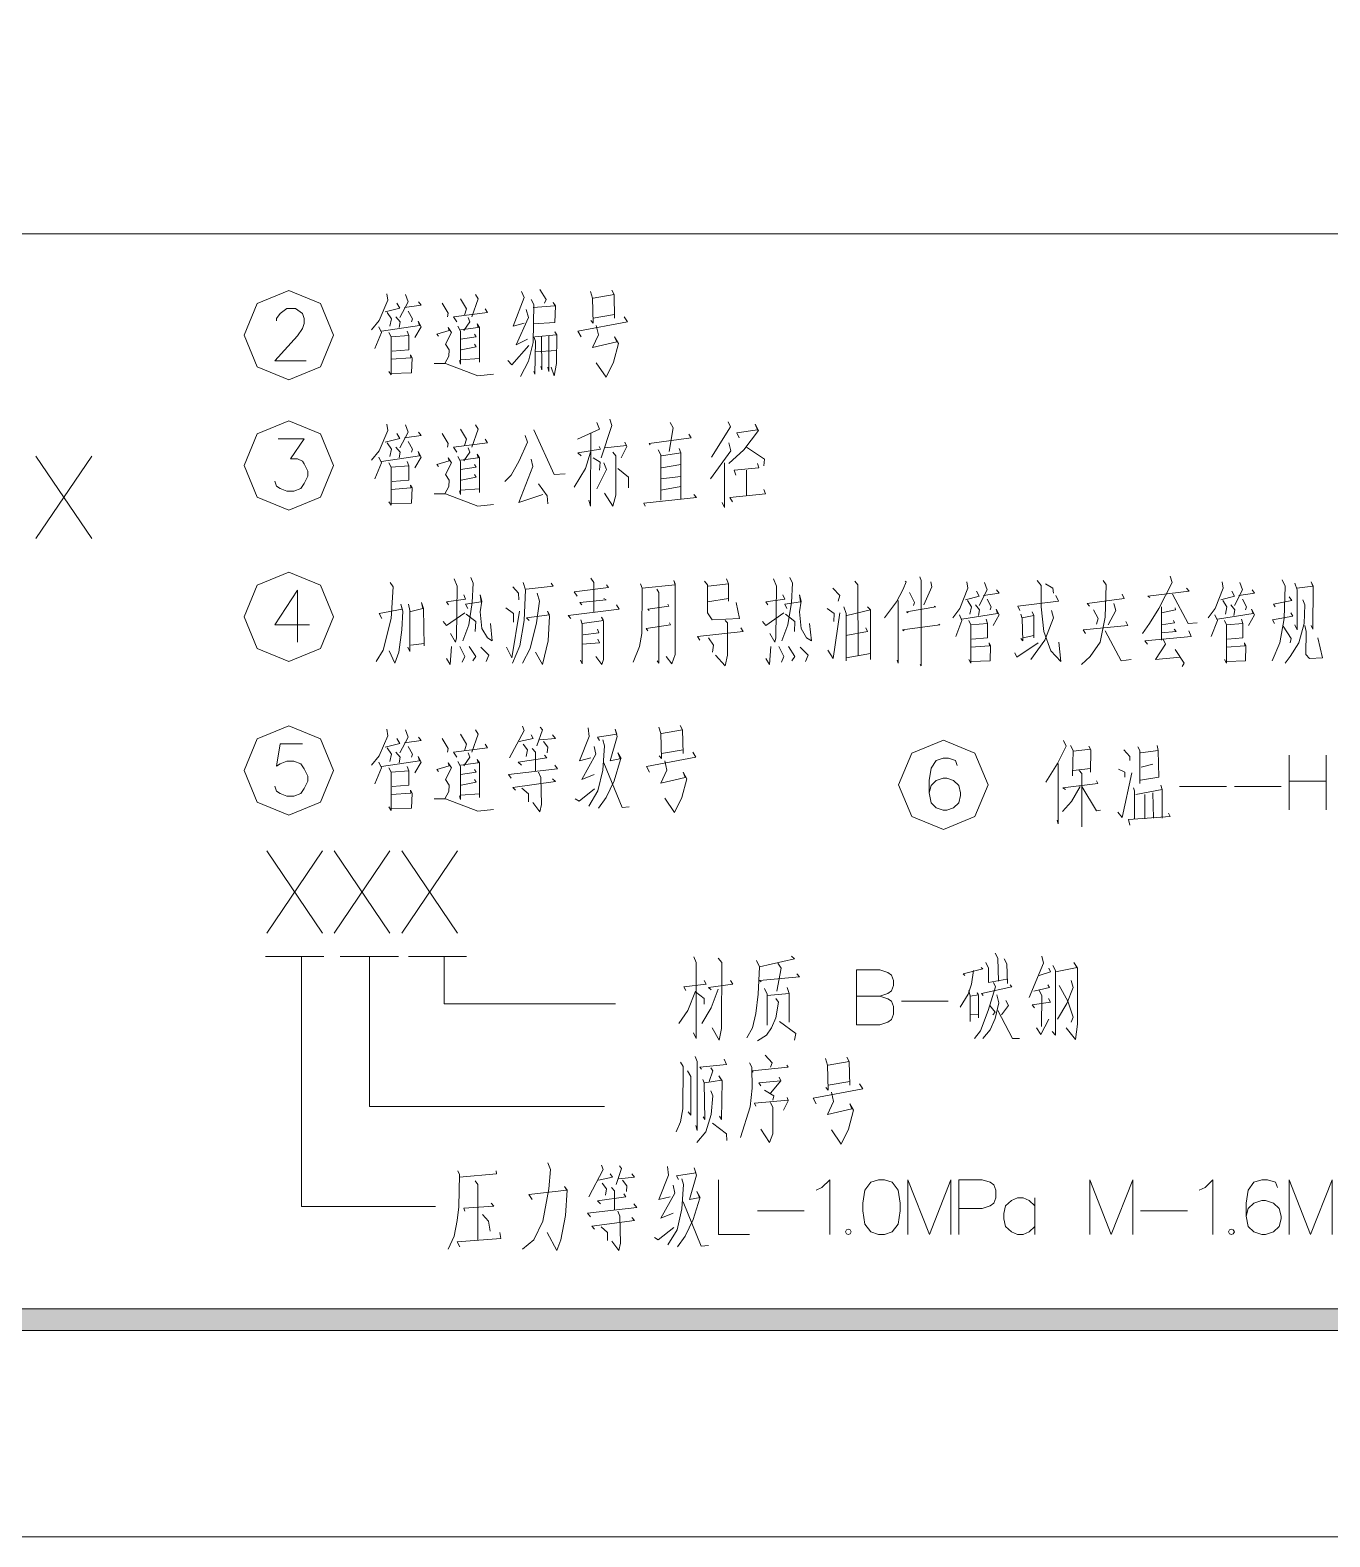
# Model space of a CAD drawing. Header units: millimetres. Extents: x 0 to 829, y 0 to 586.
# Drawn here: x 191 to 250, y 0 to 68.4 of the extents above; entities that cross this region are included whole.
import ezdxf

# ---------------------------------------------------------------- set-up
doc = ezdxf.new("R2010")
doc.units = ezdxf.units.MM

msp = doc.modelspace()

# ---------------------------------------------------------------- hatches: boundary and pattern name
h = msp.add_hatch(color=0)
h.dxf.hatch_style = 2
h.paths.add_polyline_path([(24.154694, 9.36625), (25.142472, 10.3505), (818.80075, 10.3505), (819.788528, 9.36625)])

# ---------------------------------------------------------------- linework, layer by layer
at = {"color": 0, "lineweight": 0}
for points in [[(0, 0), (0, 585.632278), (829.154778, 585.632278), (829.154778, 0)], [(200.744667, 54.550028), (201.337333, 55.985833), (202.773139, 56.5785), (204.208944, 55.985833), (204.801611, 54.550028), (204.208944, 53.114222), (202.773139, 52.518028), (201.337333, 53.114222)], [(200.744667, 48.633944), (201.337333, 50.06975), (202.773139, 50.662417), (204.208944, 50.06975), (204.801611, 48.633944), (204.208944, 47.198139), (202.773139, 46.605472), (201.337333, 47.198139)], [(200.744667, 41.765361), (201.337333, 43.201167), (202.773139, 43.797361), (204.208944, 43.201167), (204.801611, 41.765361), (204.208944, 40.329556), (202.773139, 39.736889), (201.337333, 40.329556)], [(229.037444, 42.209861), (229.175028, 42.079333)], [(200.744667, 34.783889), (201.337333, 36.219694), (202.773139, 36.815889), (204.208944, 36.219694), (204.801611, 34.783889), (204.208944, 33.351611), (202.773139, 32.755417), (201.337333, 33.351611)], [(230.455611, 34.141833), (231.051806, 35.577639), (232.487611, 36.170306), (233.919889, 35.577639), (234.516083, 34.141833), (233.919889, 32.706028), (232.487611, 32.109833), (231.051806, 32.706028)], [(228.836361, 14.791972), (228.836361, 15.148278), (228.924556, 15.737417), (229.192667, 16.093722), (229.545444, 16.210139), (229.813556, 16.210139), (230.166333, 16.093722), (230.434444, 15.737417), (230.522639, 15.148278), (230.522639, 14.791972), (230.434444, 14.199306), (230.166333, 13.846528), (229.813556, 13.726583), (229.545444, 13.726583), (229.192667, 13.846528), (228.924556, 14.199306)], [(228.039083, 13.846528), (228.092, 13.758333), (228.169611, 13.726583), (228.25075, 13.758333), (228.303667, 13.846528), (228.25075, 13.931194), (228.169611, 13.966472), (228.092, 13.931194)], [(245.431028, 13.846528), (245.480417, 13.758333), (245.561556, 13.726583), (245.642694, 13.758333), (245.695611, 13.846528), (245.642694, 13.931194), (245.561556, 13.966472), (245.480417, 13.931194)], [(24.154694, 9.36625), (25.142472, 10.3505), (818.80075, 10.3505), (819.788528, 9.36625)]]:
    msp.add_lwpolyline(points, close=True, dxfattribs=at)
for points in [[(336.024361, 59.153778), (24.648583, 59.153778)], [(207.264, 56.134), (206.872417, 55.220306), (206.530222, 54.796972)], [(207.264, 56.134), (207.218139, 56.426806)], [(208.195333, 56.066972), (208.071861, 56.395056)], [(210.834111, 55.742417), (210.566, 56.1975)], [(211.373861, 56.1975), (211.081056, 55.382583)], [(211.373861, 56.1975), (211.250389, 56.395056)], [(213.451722, 56.264528), (212.961361, 54.95925), (213.451722, 55.089778)], [(213.451722, 56.264528), (213.32825, 56.525583)], [(213.892694, 55.936444), (213.769222, 56.16575)], [(214.453611, 56.16575), (214.160806, 56.620833)], [(214.453611, 56.16575), (214.383056, 56.003472)], [(216.556167, 56.22925), (216.460917, 56.525583)], [(216.556167, 56.22925), (216.580861, 55.089778), (216.485611, 55.220306)], [(217.536889, 56.395056), (217.438111, 56.589083), (217.536889, 56.395056), (217.561583, 55.319083), (217.561583, 55.481361), (216.580861, 55.319083)], [(217.536889, 56.395056), (216.580861, 56.22925)], [(202.212222, 55.192083), (202.212222, 55.304972), (202.370972, 55.53075), (202.684944, 55.756528), (203.080056, 55.756528), (203.397556, 55.53075), (203.475167, 55.304972), (203.475167, 55.079194), (203.397556, 54.856944), (203.161194, 54.518278), (202.134611, 53.389389), (203.552778, 53.389389)], [(207.144056, 55.611889), (207.80375, 55.774167), (207.680278, 56.003472)], [(207.436861, 55.283806), (207.239306, 55.580139)], [(208.195333, 56.066972), (207.80375, 55.350833)], [(208.022472, 55.805917), (208.780944, 55.904694), (208.657472, 56.066972)], [(208.389361, 55.283806), (208.195333, 55.643639)], [(210.005083, 55.544861), (209.733444, 56.003472)], [(210.005083, 55.544861), (209.980389, 55.382583)], [(210.396667, 55.153278), (210.2485, 55.382583), (211.790139, 55.580139), (211.691361, 55.742417)], [(210.834111, 55.742417), (210.738861, 55.449611)], [(213.892694, 55.936444), (213.868, 54.207833), (213.649278, 53.361167), (213.282389, 52.676778)], [(213.649278, 55.350833), (213.5505, 55.710667)], [(213.868, 55.805917), (214.845194, 55.872944), (214.771111, 56.035222), (214.869889, 55.872944), (214.845194, 55.121528), (213.868, 55.058028)], [(206.971194, 54.666444), (206.85125, 54.9275)], [(206.971194, 54.729944), (208.706861, 54.991), (208.636306, 55.188556), (208.780944, 54.9275), (208.488139, 54.437139)], [(207.436861, 55.283806), (207.362778, 54.95925)], [(207.412167, 54.468889), (208.220028, 54.535917), (208.145944, 54.729944), (208.220028, 54.535917), (208.220028, 53.883278), (207.461556, 53.819778)], [(207.630889, 55.382583), (207.828444, 55.153278), (207.779056, 54.89575)], [(208.389361, 55.283806), (208.339972, 55.153278)], [(209.564111, 54.504167), (209.490028, 54.599417), (210.054472, 54.765222), (210.005083, 54.89575), (210.149722, 54.666444), (209.881611, 54.144333), (210.054472, 53.883278), (210.029778, 53.590472), (209.856917, 53.262389), (209.370083, 53.262389), (209.881611, 53.262389), (211.349167, 52.708528), (212.05825, 52.775556)], [(210.566, 54.729944), (210.446056, 54.95925)], [(210.566, 54.729944), (210.566, 53.230639), (210.516611, 53.392917)], [(211.373861, 54.89575), (211.324472, 55.058028), (211.42325, 54.89575), (211.42325, 53.329417), (211.42325, 53.491694), (210.566, 53.428194)], [(211.373861, 54.89575), (210.566, 54.796972)], [(210.982278, 55.153278), (210.714167, 54.765222)], [(210.982278, 55.153278), (210.908194, 55.350833)], [(213.649278, 55.350833), (213.084833, 54.112583), (213.599889, 54.373639)], [(216.044639, 54.468889), (215.896472, 54.729944), (218.147194, 55.153278), (217.999028, 55.382583)], [(216.729028, 54.991), (216.827806, 54.567667), (216.556167, 53.982056), (217.656833, 54.243111), (217.561583, 54.468889), (217.730917, 54.176083), (217.512194, 53.329417), (217.17, 52.645028), (216.729028, 53.297667)], [(206.971194, 54.666444), (206.678389, 53.946778)], [(207.412167, 54.468889), (207.313389, 54.666444)], [(207.412167, 54.468889), (207.412167, 52.743806), (207.313389, 52.906083)], [(211.275083, 54.468889), (210.566, 54.373639)], [(210.590694, 53.883278), (211.275083, 54.013806), (211.201, 54.144333)], [(211.275083, 54.468889), (211.201, 54.599417)], [(212.890806, 53.198889), (213.670444, 54.077306)], [(213.966778, 54.274861), (213.892694, 54.468889)], [(213.966778, 54.274861), (213.942083, 52.775556), (213.892694, 52.906083)], [(214.919278, 54.567667), (213.942083, 54.468889)], [(214.259583, 52.969583), (214.234889, 54.468889)], [(214.577083, 54.535917), (214.577083, 52.906083), (214.527694, 53.100111)], [(214.919278, 54.567667), (214.845194, 54.698194), (214.943972, 54.567667), (214.919278, 53.262389), (214.8205, 52.708528), (214.675861, 53.100111)], [(207.412167, 53.459944), (208.315278, 53.523444), (208.294111, 53.653972), (208.364667, 53.523444), (208.339972, 52.839056), (207.412167, 52.807306)], [(212.890806, 53.198889), (212.717944, 53.392917)], [(213.942083, 53.7845), (214.919278, 53.851528)], [(214.210194, 53.131861), (214.259583, 52.969583)], [(217.438111, 50.447222), (217.339333, 50.740028)], [(207.264, 50.217917), (206.872417, 49.304222), (206.530222, 48.880889)], [(207.144056, 49.695806), (207.80375, 49.858083), (207.680278, 50.087389)], [(207.264, 50.217917), (207.218139, 50.510722)], [(208.195333, 50.150889), (207.80375, 49.43475)], [(208.022472, 49.889833), (208.780944, 49.988611), (208.657472, 50.150889)], [(208.195333, 50.150889), (208.071861, 50.478972)], [(210.005083, 49.632306), (209.733444, 50.087389)], [(210.834111, 49.826333), (210.566, 50.281417)], [(211.373861, 50.281417), (211.081056, 49.4665)], [(211.373861, 50.281417), (211.250389, 50.478972)], [(213.599889, 49.695806), (213.501111, 49.988611)], [(214.8205, 48.22825), (213.892694, 50.249667)], [(216.877194, 50.281417), (215.871778, 49.826333)], [(216.460917, 46.792444), (216.485611, 50.119139)], [(216.877194, 50.281417), (216.753722, 50.57775)], [(217.438111, 50.447222), (216.94775, 48.979667)], [(219.173778, 49.565278), (219.124389, 49.632306), (221.032917, 49.889833), (220.934139, 50.055639)], [(220.225056, 50.348444), (220.031028, 49.272472)], [(220.225056, 50.348444), (220.080417, 50.57775)], [(222.817972, 50.380194), (221.960722, 49.011417)], [(222.817972, 50.380194), (222.719194, 50.6095)], [(223.209556, 49.889833), (223.110778, 50.119139), (224.042111, 50.249667), (223.943333, 50.510722), (224.087972, 50.217917), (223.428278, 49.335972), (222.743889, 48.718611)], [(202.293361, 49.840444), (203.475167, 49.840444), (202.843694, 48.940861), (203.161194, 48.940861), (203.397556, 48.827972), (203.475167, 48.715083), (203.633917, 48.376417), (203.633917, 48.150639), (203.475167, 47.811972), (203.316417, 47.586194), (203.002444, 47.473306), (202.684944, 47.473306), (202.370972, 47.586194), (202.212222, 47.699083), (202.134611, 47.924861)], [(206.971194, 48.813861), (208.706861, 49.074917), (208.636306, 49.272472), (208.780944, 49.011417), (208.488139, 48.521056)], [(207.436861, 49.37125), (207.239306, 49.664056)], [(207.436861, 49.37125), (207.362778, 49.043167)], [(207.630889, 49.4665), (207.828444, 49.240722), (207.779056, 48.979667)], [(208.389361, 49.37125), (208.195333, 49.727556)], [(208.389361, 49.37125), (208.339972, 49.240722)], [(210.005083, 49.632306), (209.980389, 49.4665)], [(210.396667, 49.240722), (210.2485, 49.4665), (211.790139, 49.664056), (211.691361, 49.826333)], [(210.834111, 49.826333), (210.738861, 49.533528)], [(210.982278, 49.240722), (210.908194, 49.43475)], [(213.599889, 49.695806), (213.233, 48.849139), (212.866111, 48.1965), (212.573306, 47.903694)], [(216.044639, 49.074917), (215.896472, 49.205444), (216.923056, 49.37125), (216.8525, 49.501778)], [(217.120611, 49.43475), (218.097806, 49.533528), (218.023722, 49.695806), (218.1225, 49.501778), (217.854389, 48.979667)], [(219.664139, 49.110194), (219.540667, 49.335972)], [(220.56725, 49.205444), (220.493167, 49.403)], [(222.842667, 49.304222), (221.914861, 48.034222)], [(222.842667, 49.304222), (222.743889, 49.664056)], [(224.359611, 48.912639), (223.55175, 49.4665)], [(191.29375, 49.050222), (193.823167, 45.324889)], [(191.29375, 45.324889), (193.823167, 49.050222)], [(206.971194, 48.750361), (206.678389, 48.034222)], [(206.971194, 48.750361), (206.85125, 49.011417)], [(207.412167, 48.556333), (207.313389, 48.750361)], [(207.412167, 48.556333), (208.220028, 48.619833), (208.145944, 48.813861), (208.220028, 48.619833), (208.220028, 47.967194), (207.461556, 47.903694)], [(209.564111, 48.588083), (209.490028, 48.683333), (210.054472, 48.849139), (210.005083, 48.979667), (210.149722, 48.750361), (209.881611, 48.22825), (210.054472, 47.967194), (210.029778, 47.674389), (209.856917, 47.349833), (209.370083, 47.349833), (209.881611, 47.349833), (211.349167, 46.792444), (212.05825, 46.859472)], [(210.566, 48.813861), (210.446056, 49.043167)], [(210.566, 48.813861), (210.566, 47.314556), (210.516611, 47.480361)], [(211.373861, 48.979667), (211.324472, 49.141944), (211.42325, 48.979667), (211.42325, 47.413333), (211.42325, 47.575611), (210.566, 47.512111)], [(211.373861, 48.979667), (210.566, 48.880889)], [(210.982278, 49.240722), (210.714167, 48.849139)], [(211.275083, 48.556333), (211.201, 48.683333)], [(213.843306, 48.588083), (213.208306, 46.95825), (214.308972, 47.314556)], [(213.843306, 48.588083), (213.769222, 48.912639)], [(216.238667, 48.489306), (216.460917, 49.240722)], [(216.898361, 48.782111), (216.580861, 48.979667)], [(216.898361, 48.782111), (216.877194, 48.425806)], [(217.194694, 48.457556), (217.071222, 48.750361)], [(217.4875, 49.240722), (217.610972, 49.074917), (217.610972, 47.282806), (217.4875, 46.792444), (217.095917, 47.381583)], [(219.664139, 49.110194), (219.664139, 47.0535)], [(220.56725, 49.205444), (219.688833, 49.074917)], [(220.56725, 48.683333), (219.688833, 48.521056)], [(220.56725, 49.205444), (220.56725, 47.120528)], [(222.549861, 48.750361), (222.549861, 46.728944), (222.451083, 46.95825)], [(222.990833, 48.425806), (224.112667, 48.521056), (224.042111, 48.718611)], [(224.359611, 48.912639), (224.334917, 48.619833)], [(207.412167, 48.556333), (207.412167, 46.827722), (207.313389, 46.99)], [(211.275083, 48.556333), (210.566, 48.457556)], [(210.590694, 47.967194), (211.275083, 48.097722), (211.201, 48.22825)], [(214.8205, 48.22825), (215.310861, 48.26)], [(216.238667, 48.489306), (215.727139, 47.642639)], [(217.194694, 48.457556), (216.753722, 47.575611)], [(217.706222, 48.489306), (218.196583, 48.097722), (218.196583, 47.610889)], [(219.664139, 48.034222), (220.56725, 48.129472)], [(222.990833, 48.425806), (223.061389, 48.1965)], [(223.55175, 47.251056), (223.55175, 48.425806)], [(207.412167, 47.543861), (208.315278, 47.610889), (208.294111, 47.737889), (208.364667, 47.610889), (208.339972, 46.922972), (207.412167, 46.891222)], [(214.111417, 47.804917), (214.503, 47.251056), (214.527694, 46.891222)], [(218.880972, 46.922972), (221.276333, 47.184028), (221.156389, 47.314556)], [(220.56725, 47.674389), (219.664139, 47.512111)], [(222.793278, 47.184028), (224.409, 47.349833), (224.334917, 47.543861)], [(216.386833, 47.0535), (216.460917, 46.792444)], [(218.880972, 46.922972), (218.955056, 46.792444)], [(222.793278, 47.184028), (222.91675, 46.99)], [(207.514472, 43.123556), (207.42275, 41.68775), (207.055861, 40.255472), (206.738361, 39.733361)], [(207.514472, 43.123556), (207.376889, 43.321111)], [(210.414306, 43.155306), (210.389611, 40.809333), (210.34375, 40.611778), (210.114444, 41.003361)], [(210.414306, 43.155306), (210.276722, 43.483389)], [(211.144556, 43.285833), (211.098694, 42.407417), (210.936417, 41.394944), (210.664778, 40.678806)], [(211.144556, 43.285833), (211.028139, 43.546889)], [(213.402333, 43.321111), (213.515222, 42.993028), (213.448194, 41.5925), (213.26475, 40.4495), (212.922556, 39.666333)], [(213.197722, 42.83075), (212.94725, 43.123556)], [(213.539917, 43.024778), (214.771111, 43.155306), (214.679389, 43.285833)], [(215.86825, 42.700222), (215.730667, 42.89425), (217.282889, 43.091806), (217.191167, 43.222333)], [(216.619667, 43.321111), (216.482083, 43.515139)], [(216.619667, 43.321111), (216.619667, 41.984083)], [(218.810417, 43.060056), (218.743389, 43.254083)], [(220.316778, 43.222333), (218.810417, 43.060056)], [(220.316778, 43.222333), (220.24975, 43.416361), (220.316778, 43.254083), (220.316778, 40.057917), (220.158028, 39.634583), (219.907556, 39.962667)], [(221.777278, 43.222333), (221.643222, 43.384611)], [(222.736833, 43.254083), (222.645111, 43.483389), (222.736833, 43.254083), (222.736833, 42.470917), (222.736833, 42.601444), (221.777278, 42.439167)], [(221.777278, 43.222333), (221.777278, 41.948806), (221.985417, 41.62425), (223.237778, 41.68775), (223.079028, 42.407417)], [(222.736833, 43.254083), (221.801972, 43.155306)], [(224.906417, 43.155306), (224.881722, 40.809333), (224.835861, 40.611778), (224.610083, 41.003361)], [(224.906417, 43.155306), (224.768833, 43.483389)], [(225.636667, 43.285833), (225.590806, 42.407417), (225.432056, 41.394944), (225.156889, 40.678806)], [(225.636667, 43.285833), (225.52025, 43.546889)], [(228.465944, 43.384611), (228.603528, 43.222333), (228.624694, 39.994417)], [(230.748417, 43.384611), (230.794278, 43.352861), (230.656694, 43.024778), (230.360361, 42.439167), (229.813556, 41.723028)], [(231.478667, 43.416361), (231.411639, 43.578639)], [(231.478667, 43.416361), (231.478667, 39.535806), (231.432806, 39.602833)], [(231.958444, 43.123556), (231.591556, 42.308639)], [(231.958444, 43.123556), (231.912583, 43.352861)], [(233.602389, 43.060056), (233.556528, 43.352861)], [(234.470222, 42.993028), (234.353806, 43.321111)], [(236.749167, 43.416361), (236.932611, 43.190583), (236.932611, 42.209861), (237.049028, 41.102139), (237.366528, 40.220194), (237.825139, 39.733361), (237.733417, 40.611778)], [(237.116056, 43.254083), (237.45825, 43.060056), (237.482944, 42.83075)], [(239.878306, 43.222333), (239.832444, 41.754778), (239.603139, 40.611778), (239.148056, 39.962667), (238.76, 39.602833)], [(239.878306, 43.222333), (239.740722, 43.416361)], [(242.866333, 43.321111), (242.273667, 42.146361), (241.83975, 41.461972), (241.52225, 41.003361)], [(242.866333, 43.321111), (242.774611, 43.613917)], [(245.194667, 43.060056), (245.148806, 43.352861)], [(246.0625, 42.993028), (245.949611, 43.321111)], [(248.002778, 43.155306), (247.956917, 41.68775), (247.752306, 40.580028), (247.410111, 39.765111)], [(248.002778, 43.155306), (247.865194, 43.448111)], [(248.549583, 42.993028), (248.436694, 43.285833)], [(248.528417, 43.060056), (249.258667, 43.155306), (249.188111, 43.352861), (249.279833, 43.155306), (249.258667, 41.200917), (249.188111, 41.363194)], [(203.161194, 40.60825), (203.161194, 42.971861), (202.134611, 41.394944), (203.711528, 41.394944)], [(208.244722, 41.984083), (208.862083, 42.146361), (208.791528, 42.407417), (208.88325, 42.146361), (208.907944, 40.4495), (208.907944, 40.548278), (208.31175, 40.48125)], [(210.02625, 42.308639), (209.934528, 42.439167), (210.798833, 42.569694), (210.710639, 42.763722)], [(210.890556, 42.146361), (210.798833, 42.340389), (211.507917, 42.439167), (211.462056, 42.763722), (211.532611, 42.470917), (211.462056, 41.984083), (211.532611, 41.232667), (211.783083, 40.809333), (212.008861, 40.678806), (211.920667, 41.461972)], [(213.197722, 42.83075), (213.218889, 42.537944)], [(214.157278, 42.470917), (214.019694, 41.493722), (213.723361, 40.318972), (213.381167, 39.666333)], [(214.157278, 42.470917), (214.040861, 42.83075)], [(216.072861, 42.308639), (215.981139, 42.407417), (217.17, 42.537944), (217.078278, 42.601444)], [(218.810417, 43.060056), (218.78925, 41.003361), (218.697528, 40.41775), (218.401194, 39.701611)], [(219.473639, 43.024778), (219.565361, 42.8625), (219.565361, 39.666333), (219.494806, 39.765111)], [(224.518361, 42.308639), (224.426639, 42.439167), (225.294472, 42.569694), (225.20275, 42.763722)], [(225.386194, 42.146361), (225.294472, 42.340389), (226.000028, 42.439167), (225.954167, 42.763722), (226.024722, 42.470917), (225.954167, 41.984083), (226.024722, 41.232667), (226.275194, 40.809333), (226.5045, 40.678806), (226.412778, 41.461972)], [(227.460528, 43.060056), (227.781556, 42.731972), (227.714528, 42.470917)], [(230.427389, 42.502667), (230.427389, 39.666333), (230.381528, 39.796861)], [(231.182333, 42.407417), (230.953028, 42.8625)], [(231.182333, 42.407417), (231.136472, 42.276889)], [(233.602389, 43.060056), (233.2355, 42.146361), (232.918, 41.723028)], [(233.485972, 42.537944), (234.103333, 42.700222), (233.990444, 42.929528)], [(233.761139, 42.209861), (233.577694, 42.502667)], [(234.470222, 42.993028), (234.103333, 42.276889)], [(234.307944, 42.731972), (235.017028, 42.83075), (234.900611, 42.993028)], [(234.650139, 42.209861), (234.470222, 42.569694)], [(235.951889, 42.047583), (235.860167, 42.245139), (237.708722, 42.470917), (237.595833, 42.731972)], [(239.010472, 42.372139), (240.700278, 42.601444), (240.608556, 42.799)], [(241.772722, 42.700222), (243.642444, 42.929528), (243.529556, 43.060056)], [(241.772722, 42.700222), (241.864444, 42.633194)], [(243.596583, 41.461972), (242.891028, 42.799)], [(245.194667, 43.060056), (244.831306, 42.146361), (244.510278, 41.723028)], [(245.081778, 42.537944), (245.699139, 42.700222), (245.582722, 42.929528)], [(245.356944, 42.209861), (245.1735, 42.502667)], [(246.0625, 42.993028), (245.699139, 42.276889)], [(245.90375, 42.731972), (246.609306, 42.83075), (246.496417, 42.993028)], [(246.245944, 42.209861), (246.0625, 42.569694)], [(247.547694, 42.209861), (247.477139, 42.340389), (248.299111, 42.502667), (248.186222, 42.668472)], [(248.549583, 42.993028), (248.549583, 41.169167), (248.436694, 41.394944)], [(248.891778, 42.308639), (248.800056, 42.537944)], [(206.988833, 41.68775), (206.875944, 41.917056), (207.923694, 42.114611), (207.856667, 42.340389), (207.948389, 42.015833), (207.902528, 41.169167), (207.764944, 40.156694), (207.5815, 39.666333), (207.331028, 40.220194)], [(208.265889, 42.047583), (208.265889, 40.188444), (208.174167, 40.386)], [(208.265889, 42.047583), (208.198861, 42.340389)], [(209.934528, 41.363194), (210.7565, 41.948806)], [(211.257444, 41.557222), (210.823528, 41.885306)], [(212.968417, 41.917056), (212.626222, 42.178111)], [(212.901389, 39.895639), (213.243583, 42.015833)], [(212.968417, 41.917056), (212.968417, 41.525472)], [(213.561083, 41.723028), (214.612361, 41.853556), (214.520639, 42.015833), (214.612361, 41.786528), (214.545333, 40.678806), (214.291333, 39.602833), (213.973833, 40.156694)], [(213.561083, 41.723028), (213.6775, 41.5925)], [(215.571917, 41.68775), (215.4555, 41.818278), (217.762667, 42.114611), (217.64625, 42.308639)], [(217.053583, 41.5925), (216.961861, 41.754778), (217.053583, 41.557222), (217.053583, 39.832139), (216.986556, 39.602833), (216.711389, 39.962667)], [(219.131444, 42.047583), (219.064417, 42.114611), (220.020444, 42.245139), (219.974583, 42.340389)], [(224.426639, 41.363194), (225.248611, 41.948806)], [(225.749556, 41.557222), (225.315639, 41.885306)], [(227.531083, 41.917056), (227.210056, 42.146361)], [(227.485222, 39.863889), (227.781556, 41.948806)], [(227.531083, 41.917056), (227.506389, 41.557222)], [(228.077889, 41.917056), (227.965, 42.209861)], [(229.175028, 42.079333), (229.175028, 39.832139), (229.175028, 40.093194), (228.077889, 39.895639)], [(228.077889, 41.917056), (228.077889, 39.765111)], [(229.175028, 42.079333), (228.099056, 41.818278)], [(230.886, 41.948806), (230.815444, 41.984083), (232.141889, 42.209861), (232.071333, 42.245139)], [(233.327222, 41.5925), (233.214333, 41.853556)], [(233.327222, 41.656), (234.946472, 41.917056), (234.879444, 42.114611), (235.017028, 41.853556), (234.741861, 41.363194)], [(233.761139, 42.209861), (233.694111, 41.885306)], [(233.944583, 42.308639), (234.1245, 42.079333), (234.082167, 41.818278)], [(234.650139, 42.209861), (234.604278, 42.079333)], [(236.064778, 41.68775), (235.99775, 41.885306)], [(236.590417, 41.818278), (236.064778, 41.723028)], [(236.590417, 41.818278), (236.523389, 41.984083), (236.590417, 41.818278), (236.590417, 40.809333), (236.590417, 40.908111), (236.110639, 40.809333)], [(237.391222, 42.047583), (237.482944, 41.723028), (237.094889, 40.710556), (236.452833, 39.832139)], [(239.010472, 42.372139), (239.123361, 42.245139)], [(239.511417, 41.68775), (239.306806, 42.079333)], [(240.312222, 42.047583), (239.970028, 41.394944)], [(240.312222, 42.047583), (240.2205, 42.372139)], [(242.386556, 42.209861), (242.386556, 40.710556)], [(243.028611, 42.079333), (242.386556, 41.948806)], [(243.028611, 42.079333), (243.003917, 42.178111)], [(244.923028, 41.5925), (244.806611, 41.853556)], [(244.923028, 41.656), (246.542278, 41.917056), (246.47525, 42.114611), (246.609306, 41.853556), (246.337667, 41.363194)], [(245.356944, 42.209861), (245.286389, 41.885306)], [(245.536861, 42.308639), (245.720306, 42.079333), (245.674444, 41.818278)], [(246.245944, 42.209861), (246.200083, 42.079333)], [(247.523, 41.461972), (247.431278, 41.62425), (248.344972, 41.786528), (248.25325, 41.948806)], [(248.891778, 42.308639), (248.870611, 41.461972), (248.620139, 40.580028), (248.232083, 39.962667), (248.002778, 39.666333)], [(209.934528, 41.363194), (209.77225, 41.557222)], [(211.257444, 41.557222), (211.23275, 41.102139)], [(216.094028, 41.426694), (216.094028, 39.634583), (216.005833, 39.796861)], [(216.094028, 41.426694), (216.027, 41.62425)], [(217.053583, 41.5925), (216.094028, 41.461972)], [(216.848972, 41.038639), (216.139889, 40.939861)], [(216.848972, 41.038639), (216.781944, 41.200917)], [(219.064417, 41.133889), (218.993861, 41.232667), (220.091, 41.394944), (220.045139, 41.493722)], [(221.435083, 40.710556), (221.322194, 40.872833), (223.400056, 41.102139), (223.283639, 41.264417)], [(222.578083, 41.5925), (222.690972, 41.493722), (222.690972, 40.026167), (222.578083, 39.535806), (222.144167, 40.026167)], [(224.426639, 41.363194), (224.267889, 41.557222)], [(225.749556, 41.557222), (225.728389, 41.102139)], [(229.037444, 41.102139), (228.056722, 40.908111)], [(229.037444, 41.102139), (228.966889, 41.264417)], [(230.702556, 41.133889), (230.635528, 41.169167), (232.321806, 41.394944), (232.275944, 41.426694)], [(233.327222, 41.5925), (233.052056, 40.872833)], [(233.736444, 41.394944), (233.64825, 41.5925)], [(233.736444, 41.394944), (233.736444, 39.666333), (233.64825, 39.832139)], [(233.736444, 41.394944), (234.491389, 41.461972), (234.424361, 41.656), (234.491389, 41.461972), (234.491389, 40.809333), (233.782306, 40.742306)], [(236.064778, 41.68775), (236.089472, 40.678806), (235.99775, 40.777583)], [(238.943444, 41.003361), (238.827028, 41.169167), (240.859028, 41.363194), (240.767306, 41.557222)], [(239.511417, 41.68775), (239.444389, 41.426694)], [(240.562694, 39.765111), (239.832444, 41.133889)], [(241.748028, 40.516528), (241.635139, 40.678806), (243.734167, 40.872833), (243.621278, 41.133889)], [(243.049778, 41.102139), (242.365389, 41.038639)], [(242.98275, 41.493722), (242.386556, 41.394944)], [(242.98275, 41.493722), (242.936889, 41.5925)], [(242.958056, 41.200917), (243.049778, 41.102139)], [(243.596583, 41.461972), (244.009333, 41.493722)], [(244.923028, 41.5925), (244.647861, 40.872833)], [(245.33225, 41.394944), (245.240528, 41.5925)], [(245.33225, 41.394944), (245.33225, 39.666333), (245.240528, 39.832139)], [(245.33225, 41.394944), (246.087194, 41.461972), (246.016639, 41.656), (246.087194, 41.461972), (246.087194, 40.809333), (245.378111, 40.742306)], [(247.911056, 41.331444), (248.277944, 40.777583), (248.232083, 40.580028)], [(248.891778, 41.363194), (248.962333, 41.102139), (248.937639, 40.057917), (249.099917, 39.863889), (249.692583, 39.895639), (249.487972, 40.809333)], [(210.093278, 39.602833), (210.160306, 40.41775)], [(210.7565, 39.962667), (210.527194, 40.41775)], [(211.257444, 39.962667), (210.961111, 40.41775)], [(211.48675, 40.386), (211.850111, 40.026167), (211.737222, 39.733361)], [(212.901389, 39.895639), (212.650917, 40.386)], [(216.094028, 40.516528), (216.870139, 40.580028), (216.803111, 40.742306)], [(221.823139, 40.809333), (222.052444, 40.48125), (222.006583, 40.156694)], [(224.585389, 39.602833), (224.655944, 40.41775)], [(225.248611, 39.962667), (225.019306, 40.41775)], [(225.749556, 39.962667), (225.453222, 40.41775)], [(225.978861, 40.386), (226.342222, 40.026167), (226.229333, 39.733361)], [(233.736444, 40.386), (234.583111, 40.4495), (234.558417, 40.580028), (234.628972, 40.4495), (234.604278, 39.765111), (233.736444, 39.733361)], [(235.722583, 40.124944), (235.814306, 39.927389), (236.795028, 40.580028)], [(242.57, 40.516528), (242.114917, 39.832139), (243.254389, 39.927389)], [(242.57, 40.516528), (242.457111, 40.742306)], [(245.33225, 40.386), (246.175389, 40.4495), (246.154222, 40.580028), (246.22125, 40.4495), (246.200083, 39.765111), (245.33225, 39.733361)], [(210.093278, 39.602833), (209.934528, 39.863889)], [(210.7565, 39.962667), (210.640083, 39.701611)], [(211.257444, 39.962667), (211.119861, 39.765111)], [(224.585389, 39.602833), (224.426639, 39.863889)], [(225.248611, 39.962667), (225.132194, 39.701611)], [(225.749556, 39.962667), (225.611972, 39.765111)], [(227.485222, 39.863889), (227.23475, 40.255472)], [(240.562694, 39.765111), (241.017778, 39.832139)], [(243.003917, 40.287222), (243.416667, 39.666333), (243.324944, 39.504056)], [(207.264, 36.367861), (206.872417, 35.457694), (206.530222, 35.030833)], [(207.264, 36.367861), (207.218139, 36.664194)], [(208.195333, 36.304361), (207.80375, 35.588222)], [(208.022472, 36.043306), (208.780944, 36.142083), (208.657472, 36.304361)], [(208.195333, 36.304361), (208.071861, 36.628917)], [(210.834111, 35.979806), (210.566, 36.434889)], [(211.373861, 36.434889), (211.081056, 35.619972)], [(211.373861, 36.434889), (211.250389, 36.628917)], [(213.451722, 36.597167), (212.792028, 35.358917)], [(213.233, 36.106806), (213.868, 36.237333), (213.769222, 36.403139)], [(213.451722, 36.597167), (213.377639, 36.794722)], [(214.284278, 36.628917), (214.037333, 35.912778)], [(214.160806, 36.173833), (214.869889, 36.237333), (214.746417, 36.403139)], [(214.284278, 36.628917), (214.1855, 36.759444)], [(216.411528, 36.336111), (215.970556, 35.228389), (216.485611, 35.358917)], [(216.411528, 36.336111), (216.362139, 36.727694)], [(216.877194, 36.142083), (216.778417, 36.304361), (217.656833, 36.434889), (217.586278, 36.664194), (217.681528, 36.336111), (217.364028, 35.228389), (217.854389, 35.327167), (217.706222, 35.588222), (217.829694, 35.291889), (217.536889, 34.314694), (217.17, 33.566806), (216.827806, 33.076444)], [(219.664139, 36.466639), (219.565361, 36.759444)], [(219.664139, 36.466639), (219.688833, 35.327167), (219.590056, 35.457694)], [(220.641333, 36.628917), (220.542556, 36.826472), (220.641333, 36.628917), (220.666028, 35.552944), (220.666028, 35.71875), (219.688833, 35.552944)], [(220.641333, 36.628917), (219.688833, 36.466639)], [(203.397556, 35.993917), (202.370972, 35.993917), (202.212222, 34.977917), (202.370972, 35.090806), (202.684944, 35.203694), (203.002444, 35.203694), (203.316417, 35.090806), (203.475167, 34.865028), (203.633917, 34.529889), (203.633917, 34.304111), (203.475167, 33.965444), (203.316417, 33.739667), (203.002444, 33.626778), (202.684944, 33.626778), (202.370972, 33.739667), (202.212222, 33.852556), (202.134611, 34.078333)], [(207.144056, 35.849278), (207.80375, 36.011556), (207.680278, 36.237333)], [(207.436861, 35.521194), (207.239306, 35.814)], [(207.630889, 35.619972), (207.828444, 35.390667), (207.779056, 35.129611)], [(208.389361, 35.521194), (208.195333, 35.881028)], [(210.005083, 35.78225), (209.733444, 36.237333)], [(210.005083, 35.78225), (209.980389, 35.619972)], [(210.396667, 35.390667), (210.2485, 35.619972), (211.790139, 35.814), (211.691361, 35.979806)], [(210.834111, 35.979806), (210.738861, 35.683472)], [(210.982278, 35.390667), (210.908194, 35.588222)], [(213.599889, 35.71875), (213.402333, 35.979806)], [(213.599889, 35.71875), (213.5505, 35.422417)], [(213.966778, 35.619972), (213.818611, 35.78225)], [(213.966778, 35.619972), (213.966778, 34.773306)], [(214.527694, 35.849278), (214.333667, 36.106806)], [(214.527694, 35.849278), (214.503, 35.588222)], [(217.095917, 35.912778), (217.021833, 34.805056), (216.803111, 33.859611), (216.386833, 33.175222)], [(216.704333, 35.521194), (216.63025, 35.881028)], [(217.095917, 35.912778), (217.021833, 36.173833)], [(219.149083, 34.706278), (219.004444, 34.967333), (221.251639, 35.390667), (221.107, 35.619972)], [(238.057972, 35.888083), (237.666389, 35.104917), (237.130167, 34.25825)], [(238.057972, 35.888083), (237.938028, 36.149139)], [(238.379, 35.690528), (238.255528, 35.919833)], [(238.379, 35.690528), (238.354306, 34.551056)], [(238.379, 35.658778), (239.158639, 35.757556), (239.088083, 35.888083), (239.183333, 35.725806), (239.158639, 34.713333)], [(240.943694, 35.429472), (240.675583, 35.725806)], [(241.409361, 35.690528), (241.310583, 35.856333)], [(241.409361, 35.690528), (241.409361, 34.191222)], [(242.241917, 35.690528), (242.192528, 35.919833), (242.241917, 35.690528), (242.266611, 34.484028), (241.434056, 34.3535)], [(242.241917, 35.690528), (241.434056, 35.595278)], [(206.971194, 34.903833), (206.678389, 34.184167)], [(206.971194, 34.903833), (206.85125, 35.161361)], [(206.971194, 34.967333), (208.706861, 35.228389), (208.636306, 35.422417), (208.780944, 35.161361), (208.488139, 34.674528)], [(207.412167, 34.706278), (207.313389, 34.903833)], [(207.436861, 35.521194), (207.362778, 35.196639)], [(207.412167, 34.706278), (208.220028, 34.773306), (208.145944, 34.967333), (208.220028, 34.773306), (208.220028, 34.120667), (207.461556, 34.053639)], [(208.389361, 35.521194), (208.339972, 35.390667)], [(209.564111, 34.738028), (209.490028, 34.836806), (210.054472, 34.999083), (210.005083, 35.129611), (210.149722, 34.903833), (209.881611, 34.381722), (210.054472, 34.120667), (210.029778, 33.827861), (209.856917, 33.499778), (209.370083, 33.499778), (209.881611, 33.499778), (211.349167, 32.945917), (212.05825, 33.009417)], [(210.566, 34.967333), (210.446056, 35.196639)], [(210.566, 34.967333), (210.566, 33.468028), (210.516611, 33.630306)], [(211.373861, 35.129611), (211.324472, 35.291889), (211.42325, 35.129611), (211.42325, 33.566806), (211.42325, 33.729083), (210.566, 33.662056)], [(211.373861, 35.129611), (210.566, 35.030833)], [(210.982278, 35.390667), (210.714167, 34.999083)], [(212.866111, 34.445222), (212.742639, 34.6075), (214.968667, 34.868556), (214.845194, 35.030833)], [(213.32825, 35.030833), (213.183611, 35.161361), (214.478306, 35.358917), (214.383056, 35.489444)], [(216.704333, 35.521194), (216.069333, 34.381722), (216.63025, 34.6075)], [(217.071222, 35.129611), (217.903778, 33.108194), (218.221278, 33.139944)], [(219.833472, 35.228389), (219.93225, 34.805056), (219.664139, 34.215917), (220.764806, 34.476972), (220.666028, 34.706278), (220.838889, 34.413472), (220.616639, 33.566806), (220.274444, 32.878889), (219.833472, 33.531528)], [(231.845556, 33.771417), (231.926694, 34.110083), (232.163056, 34.335861), (232.477028, 34.445222), (232.635778, 34.445222), (232.94975, 34.335861), (233.189639, 34.110083), (233.26725, 33.771417), (233.26725, 33.658528), (233.189639, 33.319861), (232.94975, 33.094083), (232.635778, 32.981194), (232.477028, 32.981194), (232.163056, 33.094083), (231.926694, 33.319861), (231.845556, 33.771417), (231.845556, 34.335861), (231.926694, 34.896778), (232.163056, 35.235444), (232.477028, 35.348333), (232.713389, 35.348333), (233.030889, 35.235444), (233.1085, 35.009667)], [(237.691083, 35.104917), (237.691083, 32.367361), (237.645222, 32.529639)], [(240.943694, 35.429472), (240.943694, 35.235444)], [(241.45875, 34.942639), (241.994972, 35.073167)], [(248.179167, 32.998833), (248.179167, 35.482389)], [(249.865444, 35.482389), (249.865444, 32.998833)], [(207.412167, 34.706278), (207.412167, 32.977667), (207.313389, 33.139944)], [(211.275083, 34.706278), (210.566, 34.6075)], [(210.590694, 34.120667), (211.275083, 34.251194), (211.201, 34.381722)], [(211.275083, 34.706278), (211.201, 34.836806)], [(213.060139, 33.891361), (212.940194, 34.021889), (214.869889, 34.282944), (214.746417, 34.413472)], [(214.210194, 34.476972), (214.234889, 33.238722), (214.160806, 32.914167), (213.843306, 33.3375)], [(214.210194, 34.476972), (214.111417, 34.706278)], [(238.033278, 33.930167), (237.913333, 33.997194), (239.500833, 34.191222), (239.430278, 34.32175)], [(239.158639, 34.875611), (238.379, 34.780361)], [(238.647111, 34.780361), (238.767056, 34.649833), (238.767056, 32.236833)], [(240.724972, 34.713333), (240.432167, 34.843861)], [(240.6015, 32.660167), (241.042472, 34.681583)], [(240.724972, 34.713333), (240.724972, 34.484028)], [(248.179167, 34.300583), (249.865444, 34.300583)], [(207.412167, 33.697333), (208.315278, 33.760833), (208.294111, 33.891361), (208.364667, 33.760833), (208.339972, 33.076444), (207.412167, 33.044694)], [(213.352944, 33.990139), (213.649278, 33.729083), (213.649278, 33.36925)], [(215.945861, 33.401), (216.654944, 33.954861)], [(238.304917, 33.376306), (238.6965, 34.060694)], [(238.767056, 34.060694), (239.430278, 32.952972), (239.624306, 32.984722)], [(241.165944, 33.866667), (241.116556, 33.997194)], [(241.165944, 33.866667), (241.165944, 32.593139)], [(241.215333, 33.704389), (242.41125, 33.930167), (242.361861, 34.127722), (242.41125, 33.930167), (242.41125, 32.628417)], [(241.628083, 33.704389), (241.628083, 32.593139)], [(242.019667, 32.628417), (241.994972, 33.767889)], [(243.208528, 34.064222), (245.339306, 34.064222)], [(245.695611, 34.064222), (247.822861, 34.064222)], [(215.945861, 33.401), (215.776528, 33.499778)], [(238.304917, 33.376306), (237.888639, 32.921222)], [(240.6015, 32.660167), (240.407472, 32.889472)], [(240.894306, 32.561389), (242.778139, 32.691917), (242.704056, 32.854194)], [(240.894306, 32.561389), (240.943694, 32.300333)], [(201.774778, 31.136167), (204.300667, 27.407306)], [(201.774778, 27.407306), (204.300667, 31.136167)], [(204.833361, 31.136167), (207.362778, 27.407306)], [(204.833361, 27.407306), (207.362778, 31.136167)], [(207.895472, 31.136167), (210.424889, 27.407306)], [(207.895472, 27.407306), (210.424889, 31.136167)], [(204.357111, 26.338389), (201.718333, 26.338389)], [(203.341111, 26.338389), (203.341111, 15.000111)], [(207.750833, 26.338389), (205.108528, 26.338389)], [(206.427917, 26.338389), (206.427917, 19.533306)], [(210.837639, 26.338389), (208.198861, 26.338389)], [(209.821639, 26.338389), (209.821639, 24.189972)], [(221.258694, 26.070278), (221.258694, 22.616583), (221.135222, 22.877639)], [(221.258694, 26.070278), (221.159917, 26.331333)], [(222.260583, 26.267833), (222.433444, 26.070278), (222.40875, 23.071667), (222.309972, 22.549556), (221.992472, 23.103417)], [(223.99625, 26.169056), (224.144417, 25.87625), (224.070333, 24.638), (223.971556, 23.756056), (223.826917, 23.103417), (223.558806, 22.648333)], [(225.731917, 26.236083), (224.144417, 25.87625)], [(225.121611, 25.809222), (224.976972, 26.038528)], [(225.587278, 26.366611), (225.731917, 26.236083)], [(234.540778, 25.809222), (234.417306, 26.070278)], [(234.957056, 26.267833), (234.833583, 26.497139)], [(234.957056, 26.267833), (234.98175, 25.223611)], [(235.373333, 26.006778), (235.249861, 26.236083)], [(235.373333, 26.006778), (235.398028, 25.124833)], [(237.034917, 26.038528), (236.375222, 24.475722)], [(237.034917, 26.038528), (236.960833, 26.366611)], [(237.571139, 25.646944), (238.551861, 25.8445), (238.403694, 26.070278), (238.576556, 25.809222), (238.576556, 23.269222), (238.477778, 22.581306), (238.0615, 23.103417)], [(224.2185, 25.191861), (224.144417, 25.255361), (225.954167, 25.421167), (225.830694, 25.551694)], [(225.121611, 25.809222), (224.927583, 24.768528)], [(228.540028, 23.248056), (228.540028, 25.731611), (229.601889, 25.731611), (229.958194, 25.615194), (230.134583, 25.49525), (230.226306, 25.258889), (230.226306, 25.022528), (230.134583, 24.786167), (229.958194, 24.666222), (229.601889, 24.549806), (228.540028, 24.549806)], [(233.390722, 25.551694), (234.272667, 25.777472), (234.198583, 25.8445)], [(233.390722, 25.551694), (233.464806, 25.484667)], [(233.757611, 25.093083), (233.856389, 25.713972)], [(234.540778, 25.809222), (234.540778, 25.160111), (235.373333, 25.322389)], [(237.352417, 25.646944), (236.840889, 25.484667)], [(237.352417, 25.646944), (237.278333, 25.809222)], [(237.571139, 25.713972), (237.571139, 22.778861), (237.4265, 22.941139)], [(237.571139, 25.713972), (237.451194, 25.93975)], [(221.234, 24.768528), (220.891806, 23.886583), (220.475528, 23.300972)], [(220.793028, 24.800278), (220.697778, 24.962556), (221.724361, 25.093083), (221.625583, 25.255361)], [(221.625583, 24.440444), (221.234, 24.73325)], [(222.260583, 24.863778), (221.943083, 24.017111), (221.526806, 23.300972)], [(221.943083, 24.832028), (221.819611, 24.930806), (222.920278, 25.093083), (222.825028, 25.255361)], [(224.486611, 24.638), (224.363139, 24.899056)], [(225.4885, 24.66975), (224.486611, 24.570972)], [(224.486611, 24.638), (224.486611, 23.233944)], [(225.4885, 24.66975), (225.389722, 24.930806)], [(225.4885, 24.66975), (225.4885, 23.364472)], [(233.757611, 25.093083), (233.612972, 24.638), (233.246083, 24.048861)], [(233.708222, 24.539222), (233.634139, 24.800278)], [(234.075111, 24.602722), (234.025722, 24.7015), (234.075111, 24.570972), (234.075111, 23.562028), (234.075111, 23.724306), (233.708222, 23.692556)], [(234.858278, 24.962556), (234.516083, 23.886583), (234.173889, 22.972889), (233.905778, 22.616583)], [(234.297361, 24.570972), (234.223278, 24.66975), (235.592056, 24.962556), (235.517972, 25.061333)], [(234.858278, 24.962556), (234.7595, 25.160111)], [(237.303028, 24.930806), (236.593944, 24.768528)], [(236.960833, 24.570972), (236.840889, 24.800278)], [(237.303028, 24.930806), (237.228944, 25.061333)], [(238.379, 24.930806), (238.086194, 24.214667), (237.669917, 23.495)], [(238.135583, 24.309917), (237.744, 25.029583)], [(238.379, 24.930806), (238.280222, 25.255361)], [(209.821639, 24.189972), (217.607444, 24.189972)], [(221.625583, 24.440444), (221.625583, 24.179389)], [(225.001667, 24.278167), (224.878194, 23.562028), (224.680639, 23.103417), (224.461917, 22.778861), (224.045639, 22.517806)], [(225.001667, 24.278167), (224.878194, 24.440444)], [(229.601889, 24.549806), (229.958194, 24.429861), (230.134583, 24.313444), (230.226306, 24.077083), (230.226306, 23.720778), (230.134583, 23.484417), (229.958194, 23.368), (229.601889, 23.248056), (228.540028, 23.248056)], [(230.579083, 24.313444), (232.709861, 24.313444)], [(234.075111, 24.602722), (233.708222, 24.539222)], [(233.708222, 24.539222), (233.708222, 23.39975)], [(235.006444, 24.246417), (234.833583, 23.52675), (234.614861, 23.008167), (234.272667, 22.616583)], [(234.590167, 24.115889), (234.833583, 23.823083), (234.734806, 23.692556)], [(235.006444, 24.246417), (234.907667, 24.602722)], [(235.443889, 24.115889), (235.126389, 23.692556)], [(235.443889, 24.115889), (235.323944, 24.345194)], [(236.618639, 24.017111), (236.519861, 24.147639), (237.352417, 24.278167), (237.253639, 24.440444)], [(236.960833, 24.570972), (236.936139, 23.170444)], [(238.135583, 24.309917), (238.379, 23.593778), (238.280222, 23.364472)], [(225.047528, 23.39975), (225.781306, 22.842361), (225.731917, 22.549556)], [(234.957056, 23.886583), (235.61675, 22.616583), (235.93425, 22.616583)], [(236.911444, 22.810611), (237.278333, 23.495)], [(236.911444, 22.810611), (236.717417, 23.103417)], [(220.676611, 21.353639), (220.651917, 19.427472), (220.556667, 18.841861), (220.359111, 18.38325)], [(220.676611, 21.353639), (220.556667, 21.547667)], [(221.311611, 21.579417), (221.216361, 21.808722)], [(221.311611, 21.579417), (221.311611, 18.450278), (221.241056, 18.679583)], [(221.509167, 21.223111), (221.435083, 21.318361), (222.634528, 21.448889), (222.53575, 21.678194)], [(221.925444, 21.286611), (222.020694, 21.156083), (221.851361, 20.665722)], [(223.784583, 21.318361), (223.809278, 20.372917), (223.7105, 19.52625), (223.269528, 18.125722)], [(223.784583, 21.318361), (223.685806, 21.515917)], [(223.784583, 21.156083), (225.446167, 21.318361), (225.372083, 21.417139)], [(224.712389, 21.515917), (224.394889, 21.872222)], [(224.712389, 21.515917), (224.638306, 21.318361)], [(227.231222, 21.417139), (227.132444, 21.709944)], [(227.231222, 21.417139), (227.255917, 20.277667), (227.157139, 20.404667)], [(228.208417, 21.579417), (228.109639, 21.776972), (228.208417, 21.579417), (228.233111, 20.503444), (228.233111, 20.665722), (227.255917, 20.503444)], [(228.208417, 21.579417), (227.255917, 21.417139)], [(221.018806, 20.895028), (220.874167, 21.156083)], [(221.018806, 20.895028), (221.018806, 19.134667), (220.898861, 19.296944)], [(221.632639, 20.602222), (221.558556, 20.7645)], [(221.632639, 20.602222), (221.657333, 18.940639), (221.58325, 19.071167)], [(221.657333, 20.602222), (222.412278, 20.73275), (222.292333, 20.926778), (222.436972, 20.701), (222.412278, 18.940639), (222.317028, 19.102917)], [(223.784583, 21.156083), (223.855139, 21.092583)], [(224.197333, 20.471694), (224.102083, 20.602222), (225.103972, 20.701), (225.029889, 20.863278), (225.103972, 20.701), (224.638306, 20.147139)], [(226.716167, 19.656778), (226.571528, 19.917833), (228.82225, 20.341167), (228.674083, 20.570472)], [(222.020694, 20.016611), (221.950139, 19.166417), (221.703194, 18.38325), (221.290444, 17.896417)], [(222.020694, 20.016611), (221.925444, 20.242389)], [(223.978611, 19.558), (223.904528, 19.688528), (225.446167, 19.819056), (225.396778, 19.949583), (225.446167, 19.787306), (225.227444, 19.363972)], [(224.786472, 20.016611), (224.370194, 20.277667)], [(224.786472, 20.016611), (224.737083, 19.819056)], [(227.400556, 20.178889), (227.499333, 19.755556), (227.231222, 19.166417), (228.331889, 19.427472), (228.233111, 19.656778), (228.405972, 19.363972), (228.183722, 18.513778), (227.841528, 17.829389), (227.400556, 18.482028)], [(206.427917, 19.533306), (217.1065, 19.533306)], [(224.737083, 19.4945), (224.737083, 18.288), (224.588917, 17.896417), (224.197333, 18.513778)], [(224.737083, 19.4945), (224.638306, 19.720278)], [(221.999528, 18.774833), (222.634528, 18.288), (222.659222, 17.995194)], [(210.442528, 16.615833), (210.516611, 16.453556), (210.491917, 14.986), (210.417833, 14.365111), (210.273194, 13.648972), (210.005083, 13.063361)], [(212.202889, 16.485306), (210.516611, 16.323028)], [(212.202889, 16.485306), (212.178194, 16.615833)], [(214.651167, 16.679333), (214.577083, 15.800917), (214.308972, 14.333361), (213.892694, 13.486694), (213.377639, 13.063361)], [(214.651167, 16.679333), (214.527694, 16.975667)], [(217.046528, 16.679333), (216.386833, 15.441083)], [(216.827806, 16.1925), (217.462806, 16.323028), (217.364028, 16.485306)], [(217.046528, 16.679333), (216.972444, 16.876889)], [(217.879083, 16.714611), (217.632139, 15.994944)], [(217.755611, 16.256), (218.464694, 16.323028), (218.341222, 16.485306)], [(217.879083, 16.714611), (217.780306, 16.845139)], [(220.006333, 16.421806), (219.565361, 15.310556), (220.076889, 15.441083)], [(220.006333, 16.421806), (219.956944, 16.809861)], [(220.468472, 16.22425), (220.373222, 16.386528), (221.251639, 16.517056), (221.177556, 16.746361), (221.276333, 16.421806), (220.958833, 15.310556), (221.449194, 15.409333), (221.301028, 15.670389), (221.4245, 15.377583), (221.131694, 14.400389), (220.764806, 13.648972), (220.419083, 13.158611)], [(211.349167, 15.994944), (211.225694, 16.16075)], [(211.349167, 15.994944), (211.349167, 13.451417)], [(213.818611, 15.310556), (213.670444, 15.539861), (215.384944, 15.733889), (215.286167, 15.899694), (215.406111, 15.733889), (215.335556, 14.594417), (215.113306, 13.486694), (214.943972, 12.996333), (214.503, 13.81125)], [(217.194694, 15.800917), (216.997139, 16.061972)], [(217.194694, 15.800917), (217.145306, 15.508111)], [(217.558056, 15.702139), (217.413417, 15.864417)], [(218.1225, 15.931444), (217.924944, 16.1925)], [(218.1225, 15.931444), (218.097806, 15.670389)], [(220.690722, 15.994944), (220.616639, 14.887222), (220.397917, 13.941778), (219.981639, 13.257389)], [(220.299139, 15.603361), (220.225056, 15.963194)], [(220.690722, 15.994944), (220.616639, 16.256)], [(222.271167, 16.210139), (222.271167, 13.726583), (223.689333, 13.726583)], [(226.705583, 15.737417), (226.973694, 15.857361), (227.326472, 16.210139), (227.326472, 13.726583)], [(230.878944, 13.726583), (230.878944, 16.210139), (231.852611, 13.726583), (232.829806, 16.210139), (232.829806, 13.726583)], [(233.182583, 13.726583), (233.182583, 16.210139), (234.247972, 16.210139), (234.604278, 16.093722), (234.780667, 15.973778), (234.868861, 15.737417), (234.868861, 15.384639), (234.780667, 15.148278), (234.604278, 15.028333), (234.247972, 14.911917), (233.182583, 14.911917)], [(239.130417, 13.726583), (239.130417, 16.210139), (240.104083, 13.726583), (241.081278, 16.210139), (241.081278, 13.726583)], [(244.097528, 15.737417), (244.365639, 15.857361), (244.718417, 16.210139), (244.718417, 13.726583)], [(246.228306, 14.555611), (246.3165, 14.911917), (246.584611, 15.148278), (246.937389, 15.264694), (247.113778, 15.264694), (247.470083, 15.148278), (247.734667, 14.911917), (247.826389, 14.555611), (247.826389, 14.435667), (247.734667, 14.082889), (247.470083, 13.846528), (247.113778, 13.726583), (246.937389, 13.726583), (246.584611, 13.846528), (246.3165, 14.082889), (246.228306, 14.555611), (246.228306, 15.148278), (246.3165, 15.737417), (246.584611, 16.093722), (246.937389, 16.210139), (247.2055, 16.210139), (247.558278, 16.093722), (247.646472, 15.857361)], [(248.179167, 13.726583), (248.179167, 16.210139), (249.156361, 13.726583), (250.133556, 16.210139), (250.133556, 13.726583)], [(210.760028, 14.788444), (210.714167, 14.918972), (212.082944, 15.01775), (211.959472, 15.148278)], [(216.460917, 14.527389), (216.337444, 14.693194), (218.563472, 14.95425), (218.44, 15.116528)], [(216.923056, 15.116528), (216.778417, 15.247056), (218.073111, 15.441083), (217.974333, 15.571611)], [(217.558056, 15.702139), (217.558056, 14.855472)], [(220.299139, 15.603361), (219.664139, 14.463889), (220.225056, 14.693194)], [(220.666028, 15.215306), (221.495056, 13.193889), (221.816083, 13.225639)], [(236.643333, 15.028333), (236.37875, 15.264694), (236.114167, 15.384639), (235.846056, 15.384639), (235.581472, 15.264694), (235.313361, 15.028333), (235.225167, 14.672028), (235.225167, 14.435667), (235.313361, 14.082889), (235.581472, 13.846528), (235.846056, 13.726583), (236.114167, 13.726583), (236.37875, 13.846528), (236.643333, 14.082889)], [(236.643333, 15.384639), (236.643333, 13.726583)], [(203.341111, 15.000111), (209.433583, 15.000111)], [(211.567889, 14.626167), (211.836, 14.333361), (211.910083, 13.878278)], [(216.654944, 13.973528), (216.531472, 14.104056), (218.464694, 14.365111), (218.341222, 14.495639)], [(217.805, 14.562667), (217.829694, 13.324417), (217.755611, 12.996333), (217.438111, 13.419667)], [(217.805, 14.562667), (217.706222, 14.788444)], [(224.045639, 14.791972), (226.172889, 14.791972)], [(241.437583, 14.791972), (243.564833, 14.791972)], [(210.417833, 13.387917), (212.400444, 13.550194), (212.351056, 13.81125)], [(216.94775, 14.072306), (217.240556, 13.81125), (217.240556, 13.451417)], [(219.540667, 13.486694), (220.24975, 14.040556)], [(210.417833, 13.387917), (210.541306, 13.158611)], [(219.540667, 13.486694), (219.367806, 13.581944)]]:
    msp.add_lwpolyline(points, dxfattribs=at)

doc.saveas('drawing.dxf')
